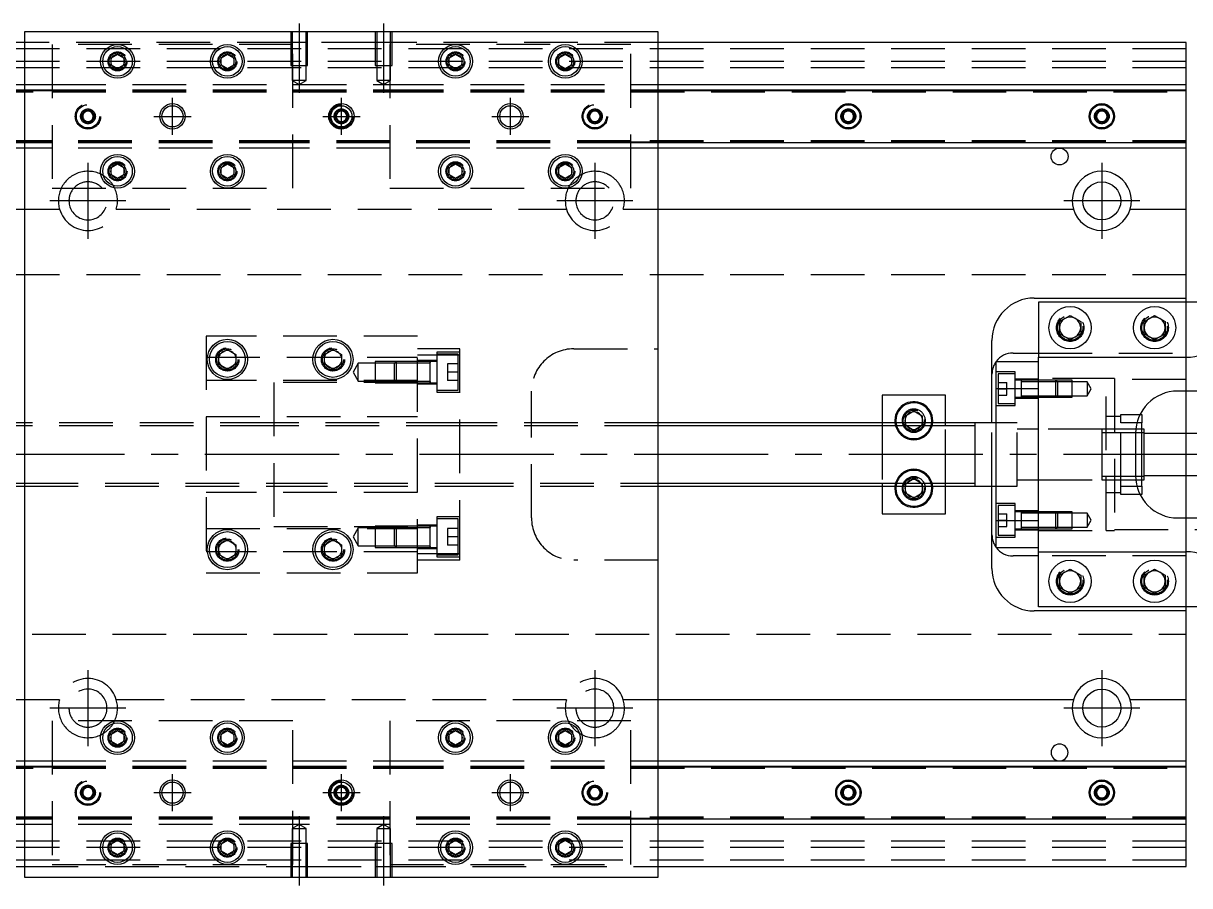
# Model space of a CAD drawing. Extents: x -14 to 609, y -278 to 102.
# Drawn here: x 124.7 to 400.8, y -102 to 102 of the extents above; entities that cross this region are included whole.
import ezdxf

# ---------------------------------------------------------------- set-up
doc = ezdxf.new("R2010")
doc.units = 0
doc.linetypes.add('CENTER', pattern=[50.8, 31.75, -6.35, 6.35, -6.35])
doc.linetypes.add('DASHED', pattern=[19.05, 12.7, -6.35])
doc.layers.get('0').update_dxf_attribs({"linetype": 'CONTINUOUS'})
doc.layers.add('CENTER', color=1, linetype='CENTER')

msp = doc.modelspace()

# ---------------------------------------------------------------- linework, layer by layer
at = {"color": 7, "linetype": 'CONTINUOUS'}
for p, q in [((125, 100), (125, -100)), ((275, 100), (125, 100)), ((275, -100), (275, 100)), ((125, 97.5), (0, 97.5)), ((400, 97.5), (275, 97.5)), ((400, 87.5), (400, 97.5)), ((145.5, 93.866026), (147, 94.73205)), ((147, 94.73205), (148.5, 93.866026)), ((171.5, 93.866026), (173, 94.73205)), ((173, 94.73205), (174.5, 93.866026)), ((225.5, 93.866026), (227, 94.73205)), ((227, 94.73205), (228.5, 93.866026)), ((251.5, 93.866026), (253, 94.73205)), ((253, 94.73205), (254.5, 93.866026)), ((145.5, 92.133974), (145.5, 93.866026)), ((147, 91.26795), (145.5, 92.133974)), ((148.5, 92.133974), (147, 91.26795)), ((148.5, 93.866026), (148.5, 92.133974)), ((171.5, 92.133974), (171.5, 93.866026)), ((173, 91.26795), (171.5, 92.133974)), ((174.5, 92.133974), (173, 91.26795)), ((174.5, 93.866026), (174.5, 92.133974)), ((225.5, 92.133974), (225.5, 93.866026)), ((227, 91.26795), (225.5, 92.133974)), ((228.5, 92.133974), (227, 91.26795)), ((228.5, 93.866026), (228.5, 92.133974)), ((251.5, 92.133974), (251.5, 93.866026)), ((253, 91.26795), (251.5, 92.133974)), ((254.5, 92.133974), (253, 91.26795)), ((254.5, 93.866026), (254.5, 92.133974)), ((0, 87.5), (125, 87.5)), ((0, 86.247728), (125, 86.247728)), ((275, 87.5), (400, 87.5)), ((275, 86.247728), (400, 86.247728)), ((400, 86.247728), (400, 87.5)), ((400, 73.752272), (400, 86.247728)), ((318.75, 80.721688), (320, 81.443376)), ((318.75, 79.278312), (318.75, 80.721688)), ((320, 81.443376), (321.25, 80.721688)), ((321.25, 80.721688), (321.25, 79.278312)), ((378.75, 80.721688), (380, 81.443376)), ((378.75, 79.278312), (378.75, 80.721688)), ((380, 81.443376), (381.25, 80.721688)), ((381.25, 80.721688), (381.25, 79.278312)), ((320, 78.556624), (318.75, 79.278312)), ((321.25, 79.278312), (320, 78.556624)), ((380, 78.556624), (378.75, 79.278312)), ((381.25, 79.278312), (380, 78.556624)), ((125, 73.752272), (0, 73.752272)), ((125, 72.5), (0, 72.5)), ((400, 73.752272), (275, 73.752272)), ((400, 72.5), (275, 72.5)), ((400, 72.5), (400, 73.752272)), ((400, 58), (400, 72.5)), ((145.5, 67.866026), (147, 68.73205)), ((145.5, 66.133974), (145.5, 67.866026)), ((147, 68.73205), (148.5, 67.866026)), ((148.5, 67.866026), (148.5, 66.133974)), ((171.5, 67.866026), (173, 68.73205)), ((171.5, 66.133974), (171.5, 67.866026)), ((173, 68.73205), (174.5, 67.866026)), ((174.5, 67.866026), (174.5, 66.133974)), ((225.5, 67.866026), (227, 68.73205)), ((225.5, 66.133974), (225.5, 67.866026)), ((227, 68.73205), (228.5, 67.866026)), ((228.5, 67.866026), (228.5, 66.133974)), ((251.5, 67.866026), (253, 68.73205)), ((251.5, 66.133974), (251.5, 67.866026)), ((253, 68.73205), (254.5, 67.866026)), ((254.5, 67.866026), (254.5, 66.133974)), ((147, 65.26795), (145.5, 66.133974)), ((148.5, 66.133974), (147, 65.26795)), ((173, 65.26795), (171.5, 66.133974)), ((174.5, 66.133974), (173, 65.26795)), ((227, 65.26795), (225.5, 66.133974)), ((228.5, 66.133974), (227, 65.26795)), ((253, 65.26795), (251.5, 66.133974)), ((254.5, 66.133974), (253, 65.26795)), ((26.708204, 58), (125, 58)), ((275, 58), (373.291796, 58)), ((386.708204, 58), (400, 58)), ((400, 37), (400, 58)), ((364, 37), (400, 37)), ((365, 36), (365, 23)), ((410, 36), (365, 36)), ((400, 36), (400, 37)), ((370, 31.443376), (372.5, 32.886752)), ((370, 28.556624), (370, 31.443376)), ((372.5, 32.886752), (375, 31.443376)), ((375, 31.443376), (375, 28.556624)), ((390, 31.443376), (392.5, 32.886752)), ((390, 28.556624), (390, 31.443376)), ((392.5, 32.886752), (395, 31.443376)), ((395, 31.443376), (395, 28.556624)), ((372.5, 27.113248), (370, 28.556624)), ((375, 28.556624), (372.5, 27.113248)), ((392.5, 27.113248), (390, 28.556624)), ((395, 28.556624), (392.5, 27.113248)), ((354, 7.5), (354, 27)), ((171, 23.6547), (173, 24.809402)), ((171, 21.3453), (171, 23.6547)), ((173, 24.809402), (175, 23.6547)), ((175, 23.6547), (175, 21.3453)), ((196, 23.6547), (198, 24.809402)), ((196, 21.3453), (196, 23.6547)), ((198, 24.809402), (200, 23.6547)), ((200, 23.6547), (200, 21.3453)), ((359, 24), (365, 24)), ((365, 15.652476), (365, 23)), ((365, 23), (400, 23)), ((173, 20.190598), (171, 21.3453)), ((175, 21.3453), (173, 20.190598)), ((198, 20.190598), (196, 21.3453)), ((200, 21.3453), (198, 20.190598)), ((355, 15.652476), (355, 22)), ((355, 22), (365, 22)), ((221, 16.985566), (221, 16.986424)), ((328, 14), (328, 7.5)), ((343, 14), (328, 14)), ((343, 7.5), (343, 14)), ((355, 15.652476), (365, 15.652476)), ((355, -15.652476), (355, 15.652476)), ((365, -15.652476), (365, 15.652476)), ((365, -15.652476), (365, 15.652476)), ((423, 15), (398, 15)), ((400, 5), (400, 15)), ((333.5, 9.1547), (335.5, 10.309402)), ((333.5, 7.5), (333.5, 9.1547)), ((335.5, 10.309402), (337.5, 9.1547)), ((337.5, 9.1547), (337.5, 7.5)), ((389.069714, 9.5), (389.5, 9.5)), ((389.5, 9.5), (389.5, 7.5)), ((125, 7.5), (40.5, 7.5)), ((350, 7.5), (275, 7.5)), ((350, -7.5), (350, 7.5)), ((355, 7.5), (350, 7.5)), ((389.5, 6), (388.050126, 6)), ((389.5, 7.5), (388.317542, 7.5)), ((389.5, -7.5), (389.5, 7.5)), ((390, 6), (389.5, 6)), ((390, -6), (390, 6)), ((388, 5), (388, -5)), ((389.5, 5.125), (388.000782, 5.125)), ((390, 5.125), (389.5, 5.125)), ((405, 5), (390, 5)), ((388.000782, -5.125), (389.5, -5.125)), ((389.5, -5.125), (390, -5.125)), ((390, -5), (405, -5)), ((400, -15), (400, -5)), ((40.5, -7.5), (125, -7.5)), ((275, -7.5), (350, -7.5)), ((328, -7.5), (328, -14)), ((333.5, -9.1547), (333.5, -7.5)), ((337.5, -7.5), (337.5, -9.1547)), ((343, -14), (343, -7.5)), ((349.995, -7.5), (350, -7.5)), ((350, -7.5), (355, -7.5)), ((350, -7.5), (350.005, -7.5)), ((354, -27), (354, -7.5)), ((388.050126, -6), (389.5, -6)), ((388.317542, -7.5), (389.5, -7.5)), ((389.5, -6), (390, -6)), ((389.5, -7.5), (389.5, -9.5)), ((335.5, -10.309402), (333.5, -9.1547)), ((337.5, -9.1547), (335.5, -10.309402)), ((389.5, -9.5), (389.069714, -9.5)), ((328, -14), (343, -14)), ((355, -22), (355, -15.652476)), ((355, -15.652476), (365, -15.652476)), ((365, -23), (365, -15.652476)), ((398, -15), (423, -15)), ((221, -17.385572), (221, -16.985566)), ((171, -21.3453), (173, -20.190598)), ((171, -23.6547), (171, -21.3453)), ((173, -20.190598), (175, -21.3453)), ((175, -21.3453), (175, -23.6547)), ((196, -21.3453), (198, -20.190598)), ((196, -23.6547), (196, -21.3453)), ((198, -20.190598), (200, -21.3453)), ((200, -21.3453), (200, -23.6547)), ((221, -21.985576), (221, -21.585572)), ((355, -22), (365, -22)), ((173, -24.809402), (171, -23.6547)), ((175, -23.6547), (173, -24.809402)), ((198, -24.809402), (196, -23.6547)), ((200, -23.6547), (198, -24.809402)), ((365, -24), (359, -24)), ((365, -23), (400, -23)), ((365, -36), (365, -23)), ((370, -28.556624), (372.5, -27.113248)), ((372.5, -27.113248), (375, -28.556624)), ((390, -28.556624), (392.5, -27.113248)), ((392.5, -27.113248), (395, -28.556624)), ((370, -31.443376), (370, -28.556624)), ((375, -28.556624), (375, -31.443376)), ((390, -31.443376), (390, -28.556624)), ((395, -28.556624), (395, -31.443376)), ((372.5, -32.886752), (370, -31.443376)), ((375, -31.443376), (372.5, -32.886752)), ((392.5, -32.886752), (390, -31.443376)), ((395, -31.443376), (392.5, -32.886752)), ((400, -37), (364, -37)), ((410, -36), (365, -36)), ((400, -37), (400, -36)), ((400, -58), (400, -37)), ((125, -58), (26.708204, -58)), ((373.291796, -58), (275, -58)), ((400, -58), (386.708204, -58)), ((400, -72.5), (400, -58)), ((145.5, -66.133974), (147, -65.26795)), ((145.5, -67.866026), (145.5, -66.133974)), ((147, -65.26795), (148.5, -66.133974)), ((148.5, -66.133974), (148.5, -67.866026)), ((171.5, -66.133974), (173, -65.26795)), ((171.5, -67.866026), (171.5, -66.133974)), ((173, -65.26795), (174.5, -66.133974)), ((174.5, -66.133974), (174.5, -67.866026)), ((225.5, -66.133974), (227, -65.26795)), ((225.5, -67.866026), (225.5, -66.133974)), ((227, -65.26795), (228.5, -66.133974)), ((228.5, -66.133974), (228.5, -67.866026)), ((251.5, -66.133974), (253, -65.26795)), ((251.5, -67.866026), (251.5, -66.133974)), ((253, -65.26795), (254.5, -66.133974)), ((254.5, -66.133974), (254.5, -67.866026)), ((147, -68.73205), (145.5, -67.866026)), ((148.5, -67.866026), (147, -68.73205)), ((173, -68.73205), (171.5, -67.866026)), ((174.5, -67.866026), (173, -68.73205)), ((227, -68.73205), (225.5, -67.866026)), ((228.5, -67.866026), (227, -68.73205)), ((253, -68.73205), (251.5, -67.866026)), ((254.5, -67.866026), (253, -68.73205)), ((0, -72.5), (125, -72.5)), ((0, -73.752272), (125, -73.752272)), ((275, -72.5), (400, -72.5)), ((275, -73.752272), (400, -73.752272)), ((400, -73.752272), (400, -72.5)), ((400, -86.247728), (400, -73.752272)), ((318.75, -79.278312), (320, -78.556624)), ((318.75, -80.721688), (318.75, -79.278312)), ((320, -78.556624), (321.25, -79.278312)), ((321.25, -79.278312), (321.25, -80.721688)), ((378.75, -79.278312), (380, -78.556624)), ((378.75, -80.721688), (378.75, -79.278312)), ((380, -78.556624), (381.25, -79.278312)), ((381.25, -79.278312), (381.25, -80.721688)), ((320, -81.443376), (318.75, -80.721688)), ((321.25, -80.721688), (320, -81.443376)), ((380, -81.443376), (378.75, -80.721688)), ((381.25, -80.721688), (380, -81.443376)), ((125, -86.247728), (0, -86.247728)), ((125, -87.5), (0, -87.5)), ((400, -86.247728), (275, -86.247728)), ((400, -87.5), (275, -87.5)), ((400, -87.5), (400, -86.247728)), ((400, -97.5), (400, -87.5)), ((145.5, -92.133974), (147, -91.26795)), ((145.5, -93.866026), (145.5, -92.133974)), ((147, -94.73205), (145.5, -93.866026)), ((147, -91.26795), (148.5, -92.133974)), ((148.5, -93.866026), (147, -94.73205)), ((148.5, -92.133974), (148.5, -93.866026)), ((171.5, -92.133974), (173, -91.26795)), ((171.5, -93.866026), (171.5, -92.133974)), ((173, -94.73205), (171.5, -93.866026)), ((173, -91.26795), (174.5, -92.133974)), ((174.5, -93.866026), (173, -94.73205)), ((174.5, -92.133974), (174.5, -93.866026)), ((225.5, -92.133974), (227, -91.26795)), ((225.5, -93.866026), (225.5, -92.133974)), ((227, -94.73205), (225.5, -93.866026)), ((227, -91.26795), (228.5, -92.133974)), ((228.5, -93.866026), (227, -94.73205)), ((228.5, -92.133974), (228.5, -93.866026)), ((251.5, -92.133974), (253, -91.26795)), ((251.5, -93.866026), (251.5, -92.133974)), ((253, -94.73205), (251.5, -93.866026)), ((253, -91.26795), (254.5, -92.133974)), ((254.5, -93.866026), (253, -94.73205)), ((254.5, -92.133974), (254.5, -93.866026)), ((0, -97.5), (125, -97.5)), ((275, -97.5), (400, -97.5)), ((125, -100), (275, -100))]:
    msp.add_line(p, q, dxfattribs=at)
at = {"color": 3, "linetype": 'DASHED'}
for p, q in [((188.000006, 100), (188.000006, 92)), ((188.35, 100), (188.35, 92)), ((191.65, 92), (191.65, 100)), ((191.999994, 92), (191.999994, 100)), ((208.000006, 100), (208.000006, 92)), ((208.35, 100), (208.35, 92)), ((211.65, 92), (211.65, 100)), ((211.999994, 92), (211.999994, 100)), ((188.000006, 97.5), (125, 97.5)), ((188.5, 97), (131.5, 97)), ((131.5, 97), (131.5, 63)), ((191.999994, 97.5), (188.000006, 97.5)), ((188.5, 63), (188.5, 97)), ((208.000006, 97.5), (191.999994, 97.5)), ((211.999994, 97.5), (208.000006, 97.5)), ((211.5, 97), (211.5, 63)), ((268.5, 97), (211.5, 97)), ((275, 97.5), (211.999994, 97.5)), ((268.5, 63), (268.5, 97)), ((400, 96), (0, 96)), ((400, 93), (0, 93)), ((400, 91.5), (0, 91.5)), ((145, 93), (145.030168, 93.346066)), ((174.973226, 93.326156), (175, 93)), ((188.000006, 92), (191.999994, 92)), ((188.35, 92), (188.35, 88.5)), ((191.65, 88.5), (191.65, 92)), ((208.000006, 92), (211.999994, 92)), ((208.35, 92), (208.35, 88.5)), ((211.65, 88.5), (211.65, 92)), ((225, 93), (225.023172, 93.30356)), ((254.973226, 93.326156), (255, 93)), ((191.65, 88.5), (188.35, 88.5)), ((188.35, 88.5), (190, 87.547372)), ((190, 87.547372), (191.65, 88.5)), ((211.65, 88.5), (208.35, 88.5)), ((208.35, 88.5), (210, 87.547372)), ((210, 87.547372), (211.65, 88.5)), ((0, 86.1147), (125, 86.1147)), ((0, 86.1), (131.5, 86.1)), ((0, 85.8), (131.5, 85.8)), ((125, 87.5), (131.5, 87.5)), ((125, 86.247728), (131.5, 86.247728)), ((125, 86.1147), (131.5, 86.1147)), ((131.5, 87.5), (188.5, 87.5)), ((131.5, 86.247728), (188.5, 86.247728)), ((131.5, 86.1147), (188.5, 86.1147)), ((131.5, 86.1), (188.5, 86.1)), ((131.5, 86.1), (188.5, 86.1)), ((131.5, 85.8), (188.5, 85.8)), ((131.5, 85.8), (188.5, 85.8)), ((188.5, 87.5), (211.5, 87.5)), ((188.5, 86.247728), (211.5, 86.247728)), ((188.5, 86.1147), (211.5, 86.1147)), ((188.5, 86.1), (211.5, 86.1)), ((188.5, 85.8), (211.5, 85.8)), ((211.5, 87.5), (268.5, 87.5)), ((211.5, 86.247728), (268.5, 86.247728)), ((211.5, 86.1147), (268.5, 86.1147)), ((211.5, 86.1), (268.5, 86.1)), ((211.5, 86.1), (268.5, 86.1)), ((211.5, 85.8), (268.5, 85.8)), ((211.5, 85.8), (268.5, 85.8)), ((268.5, 87.5), (275, 87.5)), ((268.5, 86.247728), (275, 86.247728)), ((268.5, 86.1147), (275, 86.1147)), ((268.5, 86.1), (400, 86.1)), ((268.5, 85.8), (400, 85.8)), ((275, 86.1147), (400, 86.1147)), ((138.5, 80), (138.516134, 80.21941)), ((138.75, 80.721688), (140, 81.443376)), ((138.75, 79.278312), (138.75, 80.721688)), ((140, 81.443376), (141.25, 80.721688)), ((141.25, 80.721688), (141.25, 79.278312)), ((198.5, 80), (198.516134, 80.21941)), ((198.75, 80.721688), (200, 81.443376)), ((198.75, 79.278312), (198.75, 80.721688)), ((200, 81.443376), (201.25, 80.721688)), ((201.25, 80.721688), (201.25, 79.278312)), ((258.75, 80.721688), (260, 81.443376)), ((258.75, 79.278312), (258.75, 80.721688)), ((260, 81.443376), (261.25, 80.721688)), ((261.25, 80.721688), (261.25, 79.278312)), ((261.477374, 80.25955), (261.5, 80)), ((318.5, 80), (318.516134, 80.21941)), ((378.5, 80), (378.516134, 80.21941)), ((140, 78.556624), (138.75, 79.278312)), ((141.25, 79.278312), (140, 78.556624)), ((200, 78.556624), (198.75, 79.278312)), ((201.25, 79.278312), (200, 78.556624)), ((260, 78.556624), (258.75, 79.278312)), ((261.25, 79.278312), (260, 78.556624)), ((131.5, 74.2), (0, 74.2)), ((131.5, 73.9), (0, 73.9)), ((125, 73.8853), (0, 73.8853)), ((131.5, 73.8853), (125, 73.8853)), ((131.5, 73.752272), (125, 73.752272)), ((131.5, 72.5), (125, 72.5)), ((188.5, 74.2), (131.5, 74.2)), ((188.5, 73.9), (131.5, 73.9)), ((188.5, 73.8853), (131.5, 73.8853)), ((188.5, 73.752272), (131.5, 73.752272)), ((188.5, 72.5), (131.5, 72.5)), ((211.5, 74.2), (188.5, 74.2)), ((211.5, 73.9), (188.5, 73.9)), ((211.5, 73.8853), (188.5, 73.8853)), ((211.5, 73.752272), (188.5, 73.752272)), ((211.5, 72.5), (188.5, 72.5)), ((268.5, 74.2), (211.5, 74.2)), ((268.5, 73.9), (211.5, 73.9)), ((268.5, 73.8853), (211.5, 73.8853)), ((268.5, 73.752272), (211.5, 73.752272)), ((268.5, 72.5), (211.5, 72.5)), ((400, 74.2), (268.5, 74.2)), ((400, 73.9), (268.5, 73.9)), ((275, 73.8853), (268.5, 73.8853)), ((275, 73.752272), (268.5, 73.752272)), ((275, 72.5), (268.5, 72.5)), ((400, 73.8853), (275, 73.8853)), ((148.973226, 67.326156), (149, 67)), ((174.973226, 67.326156), (175, 67)), ((225, 67), (225.023172, 67.30356)), ((254.973226, 67.326156), (255, 67)), ((131.5, 63), (188.5, 63)), ((211.5, 63), (268.5, 63)), ((125, 58), (133.291796, 58)), ((146.708204, 58), (253.291796, 58)), ((266.708204, 58), (275, 58)), ((400, 42.5), (12.5, 42.5)), ((400, 24), (400, 36)), ((168, 28), (168, -28)), ((218, 28), (168, 28)), ((218, -28), (218, 28)), ((375.477798, 30.364306), (375.5, 30)), ((395.477798, 30.364306), (395.5, 30)), ((228, 25), (218, 25)), ((228, 23.49468), (228, 25)), ((255, 25), (275, 25)), ((168, 23), (218, 23)), ((170.5, 22.5), (170.534018, 22.911016)), ((195.5, 22.5), (195.52689, 22.865682)), ((228, 23.49468), (218, 23.49468)), ((222.6, 22.235572), (218, 22.235572)), ((222.6, 24.235572), (222.6, 14.735572)), ((228, 24.235572), (222.6, 24.235572)), ((227.6, 23.735572), (222.6, 23.735572)), ((227.6, 15.235572), (227.6, 23.735572)), ((228, -23.49468), (228, 23.49468)), ((365, 24), (400, 24)), ((400, 23), (400, 24)), ((400, 15), (400, 23)), ((204, 21.585572), (202.787564, 19.485572)), ((202.787564, 19.485572), (204, 17.385572)), ((204, 17.385572), (204, 21.585572)), ((208, 21.585572), (204, 21.585572)), ((208, 21.985566), (208, 16.985576)), ((213, 21.985566), (208, 21.985566)), ((212.6, 21.585572), (208, 21.585572)), ((213, 21.985572), (212.6, 21.585572)), ((212.6, 17.385572), (212.6, 21.585572)), ((218, 21.585572), (212.6, 21.585572)), ((213, 21.985572), (213, 16.985572)), ((218, 21.98557), (213, 21.985572)), ((218, 21.985566), (213, 21.985566)), ((221.005, 21.985572), (218, 21.98557)), ((221, 21.585572), (218, 21.585572)), ((222.6, 21.985572), (220.995, 21.985572)), ((221, 21.728174), (221, 21.985572)), ((221, 21.985572), (221, 21.728122)), ((221, 17.24302), (221, 21.728174)), ((225.1, 21.485572), (225.1, 19.485572)), ((227.6, 21.485572), (225.1, 21.485572)), ((227.6, 19.485572), (225.1, 19.485572)), ((225.1, 19.485572), (225.1, 17.485572)), ((359.5, 19.55635), (355, 19.55635)), ((359.5, 11.55635), (359.5, 19.55635)), ((365, 15.652476), (365, 22)), ((218, 17.5), (168, 17.5)), ((184, 17), (184, -17)), ((218, 17), (184, 17)), ((204, 17.385572), (208, 17.385572)), ((208, 17.385572), (212.6, 17.385572)), ((208, 16.985576), (213, 16.985576)), ((212.6, 17.385572), (213, 16.985572)), ((212.6, 17.385572), (218, 17.385572)), ((213, 16.985576), (218, 16.985576)), ((213, 16.985572), (218, 16.985574)), ((218, 17.385572), (221, 17.385572)), ((218, 16.985574), (221.005, 16.985572)), ((218, 16.735572), (222.6, 16.735572)), ((220.995, 16.985572), (222.6, 16.985572)), ((221, 17.243038), (221, 16.985572)), ((221, 16.985572), (221, 17.24302)), ((227.6, 17.485572), (225.1, 17.485572)), ((355.5, 19.05635), (355.5, 12.05635)), ((359.5, 19.05635), (355.5, 19.05635)), ((355.5, 17.05635), (357.5, 17.05635)), ((357.5, 15.55635), (357.5, 17.05635)), ((365, 17.80635), (359.5, 17.80635)), ((360.9, 17.55635), (359.5, 17.55635)), ((360.9, 17.55635), (360.895, 17.55635)), ((360.9, 17.55635), (360.9, 17.339888)), ((360.905, 17.55635), (360.9, 17.55635)), ((365, 17.55635), (360.9, 17.55635)), ((360.9, 17.339888), (360.9, 13.77281)), ((365, 17.20635), (360.9, 17.20635)), ((381, 18), (365, 18)), ((369.15, 17.55635), (365, 17.55635)), ((369.150006, 17.556344), (365, 17.556344)), ((369.5, 17.20635), (365, 17.20635)), ((369.15, 13.55635), (369.15, 17.55635)), ((369.5, 17.20635), (369.15, 17.55635)), ((373, 17.556344), (369.150006, 17.556344)), ((369.5, 17.20635), (369.5, 13.90635)), ((373, 17.20635), (369.5, 17.20635)), ((373, 13.556354), (373, 17.556344)), ((376.5, 17.20635), (373, 17.20635)), ((376.5, 17.20635), (376.5, 13.90635)), ((377.452628, 15.55635), (376.5, 17.20635)), ((381, -18), (381, 18)), ((383, 18), (381, 18)), ((383, 18), (383, -18)), ((438, 17.75), (383, 17.75)), ((222.6, 15.235572), (227.6, 15.235572)), ((222.6, 14.735572), (228, 14.735572)), ((245, -15), (245, 15)), ((355.5, 15.55635), (357.5, 15.55635)), ((355.5, 14.05635), (357.5, 14.05635)), ((357.5, 14.05635), (357.5, 15.55635)), ((360.9, 13.90635), (365, 13.90635)), ((365, 13.90635), (369.5, 13.90635)), ((369.15, 13.55635), (369.5, 13.90635)), ((369.5, 13.90635), (373, 13.90635)), ((373, 13.90635), (376.5, 13.90635)), ((376.5, 13.90635), (377.452628, 15.55635)), ((355, 11.55635), (359.5, 11.55635)), ((355.5, 12.05635), (359.5, 12.05635)), ((359.5, 13.55635), (360.9, 13.55635)), ((359.5, 13.30635), (365, 13.30635)), ((360.895, 13.55635), (360.9, 13.55635)), ((360.9, 13.77281), (360.9, 13.55635)), ((360.9, 13.55635), (360.905, 13.55635)), ((360.9, 13.55635), (365, 13.55635)), ((365, 13.556354), (369.15, 13.556354)), ((365, 13.55635), (369.15, 13.55635)), ((369.15, 13.556354), (373, 13.556354)), ((168, 9), (218, 9)), ((337.983582, 8.286038), (338, 8)), ((384.5, 9), (381, 9)), ((384.5, 9.5), (389.069714, 9.5)), ((384.5, 7.5), (384.5, 9.5)), ((184, 7.5), (125, 7.5)), ((184, 6.75), (125, 6.75)), ((228, 7.5), (184, 7.5)), ((228, 6.75), (184, 6.75)), ((275, 7.5), (228, 7.5)), ((275, 6.75), (228, 6.75)), ((328, 7.5), (328, 6.75)), ((328, 6.75), (328, -6.75)), ((333.5, 6.8453), (333.5, 7.5)), ((333.665064, 6.75), (333.5, 6.8453)), ((335.5, 5.690598), (333.665064, 6.75)), ((337.334936, 6.75), (335.5, 5.690598)), ((337.5, 6.8453), (337.334936, 6.75)), ((337.5, 7.5), (337.5, 6.8453)), ((343, 6.75), (343, 7.5)), ((343, -6.75), (343, 6.75)), ((354, -7.5), (354, 7.5)), ((360, 7.5), (355, 7.5)), ((360, -7.5), (360, 7.5)), ((365, 6), (360, 6)), ((380, 6), (365, 6)), ((380, 6), (379.995, 6)), ((380, 6), (380, -6)), ((381, 6), (380, 6)), ((380.005, 6), (380, 6)), ((384.5, 6), (381, 6)), ((384.5, -7.5), (384.5, 7.5)), ((388.317542, 7.5), (384.5, 7.5)), ((388.050126, 6), (384.5, 6)), ((381, 5.125), (380, 5.125)), ((384.5, 5.125), (381, 5.125)), ((388.000782, 5.125), (384.5, 5.125)), ((400, -5), (400, 5)), ((380, -5.125), (381, -5.125)), ((381, -5.125), (384.5, -5.125)), ((384.5, -5.125), (388.000782, -5.125)), ((125, -6.75), (184, -6.75)), ((125, -7.5), (184, -7.5)), ((184, -6.75), (228, -6.75)), ((184, -7.5), (228, -7.5)), ((228, -6.75), (275, -6.75)), ((228, -7.5), (275, -7.5)), ((328, -6.75), (328, -7.5)), ((333.5, -6.8453), (333.665064, -6.75)), ((333.5, -7.5), (333.5, -6.8453)), ((333.665064, -6.75), (335.5, -5.690598)), ((335.5, -5.690598), (337.334936, -6.75)), ((337.334936, -6.75), (337.5, -6.8453)), ((337.5, -6.8453), (337.5, -7.5)), ((337.983582, -7.713962), (338, -8)), ((343, -7.5), (343, -6.75)), ((355, -7.5), (360, -7.5)), ((360, -6), (365, -6)), ((365, -6), (380, -6)), ((379.995, -6), (380, -6)), ((380, -6), (381, -6)), ((380, -6), (380.005, -6)), ((381, -6), (384.5, -6)), ((384.5, -6), (388.050126, -6)), ((384.5, -7.5), (388.317542, -7.5)), ((384.5, -9.5), (384.5, -7.5)), ((218, -9), (168, -9)), ((381, -9), (384.5, -9)), ((389.069714, -9.5), (384.5, -9.5)), ((359.5, -11.55635), (355, -11.55635)), ((355.5, -12.05635), (355.5, -19.05635)), ((359.5, -12.05635), (355.5, -12.05635)), ((359.5, -19.55635), (359.5, -11.55635)), ((365, -13.30635), (359.5, -13.30635)), ((360.9, -13.55635), (359.5, -13.55635)), ((360.9, -13.55635), (360.895, -13.55635)), ((360.9, -13.55635), (360.9, -13.77281)), ((360.905, -13.55635), (360.9, -13.55635)), ((365, -13.55635), (360.9, -13.55635)), ((360.9, -13.77281), (360.9, -17.339888)), ((369.15, -13.55635), (365, -13.55635)), ((369.15, -13.556352), (365, -13.556354)), ((369.15, -17.55635), (369.15, -13.55635)), ((369.5, -13.90635), (369.15, -13.55635)), ((373, -13.556354), (369.15, -13.556352)), ((373, -17.556344), (373, -13.556354)), ((222.6, -14.735572), (222.6, -24.235572)), ((228, -14.735572), (222.6, -14.735572)), ((227.6, -15.235572), (222.6, -15.235572)), ((227.6, -23.735572), (227.6, -15.235572)), ((355.5, -14.05635), (357.5, -14.05635)), ((355.5, -15.55635), (357.5, -15.55635)), ((357.5, -15.55635), (357.5, -14.05635)), ((357.5, -17.05635), (357.5, -15.55635)), ((365, -13.90635), (360.9, -13.90635)), ((369.5, -13.90635), (365, -13.90635)), ((365, -22), (365, -15.652476)), ((369.5, -13.90635), (369.5, -17.20635)), ((373, -13.90635), (369.5, -13.90635)), ((376.5, -13.90635), (373, -13.90635)), ((376.5, -13.90635), (376.5, -17.20635)), ((377.452628, -15.55635), (376.5, -13.90635)), ((376.5, -17.20635), (377.452628, -15.55635)), ((400, -23), (400, -15)), ((168, -17.5), (218, -17.5)), ((184, -17), (218, -17)), ((204, -17.385572), (202.787564, -19.485572)), ((204, -21.585572), (204, -17.385572)), ((208, -17.385572), (204, -17.385572)), ((208, -16.985576), (208, -21.985566)), ((213, -16.985576), (208, -16.985576)), ((212.6, -17.385572), (208, -17.385572)), ((213, -16.985572), (212.6, -17.385572)), ((212.6, -21.585572), (212.6, -17.385572)), ((218, -17.385572), (212.6, -17.385572)), ((213, -16.985572), (213, -21.985572)), ((218, -16.985574), (213, -16.985572)), ((218, -16.985576), (213, -16.985576)), ((222.6, -16.735572), (218, -16.735572)), ((221.005, -16.985572), (218, -16.985574)), ((221, -17.385572), (218, -17.385572)), ((222.6, -16.985572), (220.995, -16.985572)), ((221, -17.24297), (221, -16.985572)), ((221, -16.985572), (221, -17.24302)), ((221, -21.728122), (221, -17.24297)), ((225.1, -17.485572), (225.1, -19.485572)), ((227.6, -17.485572), (225.1, -17.485572)), ((355.5, -17.05635), (357.5, -17.05635)), ((355.5, -19.05635), (359.5, -19.05635)), ((359.5, -17.55635), (360.9, -17.55635)), ((359.5, -17.80635), (365, -17.80635)), ((360.895, -17.55635), (360.9, -17.55635)), ((360.9, -17.20635), (365, -17.20635)), ((360.9, -17.339888), (360.9, -17.55635)), ((360.9, -17.55635), (360.905, -17.55635)), ((360.9, -17.55635), (365, -17.55635)), ((365, -17.20635), (369.5, -17.20635)), ((365, -17.556344), (369.15, -17.556346)), ((365, -17.55635), (369.15, -17.55635)), ((365, -18), (381, -18)), ((369.15, -17.55635), (369.5, -17.20635)), ((369.15, -17.556346), (373, -17.556344)), ((369.5, -17.20635), (373, -17.20635)), ((373, -17.20635), (376.5, -17.20635)), ((381, -18), (383, -18)), ((383, -17.75), (438, -17.75)), ((202.787564, -19.485572), (204, -21.585572)), ((204, -21.585572), (208, -21.585572)), ((208, -21.585572), (212.6, -21.585572)), ((208, -21.985566), (213, -21.985566)), ((212.6, -21.585572), (213, -21.985572)), ((212.6, -21.585572), (218, -21.585572)), ((213, -21.985566), (218, -21.985566)), ((213, -21.985572), (218, -21.98557)), ((218, -21.585572), (221, -21.585572)), ((218, -21.98557), (221.005, -21.985572)), ((220.995, -21.985572), (222.6, -21.985572)), ((221, -21.728104), (221, -21.985572)), ((221, -21.985572), (221, -21.728122)), ((227.6, -19.485572), (225.1, -19.485572)), ((225.1, -19.485572), (225.1, -21.485572)), ((227.6, -21.485572), (225.1, -21.485572)), ((355, -19.55635), (359.5, -19.55635)), ((218, -23), (168, -23)), ((170.5, -22.5), (170.534018, -22.088984)), ((195.5, -22.5), (195.52689, -22.134318)), ((218, -22.235572), (222.6, -22.235572)), ((228, -23.49468), (218, -23.49468)), ((222.6, -23.735572), (227.6, -23.735572)), ((222.6, -24.235572), (228, -24.235572)), ((228, -25), (228, -23.49468)), ((400, -24), (365, -24)), ((400, -24), (400, -23)), ((400, -36), (400, -24)), ((228, -25), (218, -25)), ((275, -25), (255, -25)), ((168, -28), (218, -28)), ((375.477798, -29.635694), (375.5, -30)), ((395.477798, -29.635694), (395.5, -30)), ((12.5, -42.5), (400, -42.5)), ((133.291796, -58), (125, -58)), ((253.291796, -58), (146.708204, -58)), ((275, -58), (266.708204, -58)), ((188.5, -63), (131.5, -63)), ((131.5, -63), (131.5, -97)), ((188.5, -97), (188.5, -63)), ((211.5, -63), (211.5, -97)), ((268.5, -63), (211.5, -63)), ((268.5, -97), (268.5, -63)), ((148.973226, -66.673844), (149, -67)), ((174.973226, -66.673844), (175, -67)), ((228.973226, -66.673844), (229, -67)), ((254.973226, -66.673844), (255, -67)), ((0, -73.8853), (125, -73.8853)), ((0, -73.9), (131.5, -73.9)), ((0, -74.2), (131.5, -74.2)), ((125, -72.5), (131.5, -72.5)), ((125, -73.752272), (131.5, -73.752272)), ((125, -73.8853), (131.5, -73.8853)), ((131.5, -72.5), (188.5, -72.5)), ((131.5, -73.752272), (188.5, -73.752272)), ((131.5, -73.8853), (188.5, -73.8853)), ((131.5, -73.9), (188.5, -73.9)), ((131.5, -74.2), (188.5, -74.2)), ((188.5, -72.5), (211.5, -72.5)), ((188.5, -73.752272), (211.5, -73.752272)), ((188.5, -73.8853), (211.5, -73.8853)), ((188.5, -73.9), (211.5, -73.9)), ((188.5, -74.2), (211.5, -74.2)), ((211.5, -72.5), (268.5, -72.5)), ((211.5, -73.752272), (268.5, -73.752272)), ((211.5, -73.8853), (268.5, -73.8853)), ((211.5, -73.9), (268.5, -73.9)), ((211.5, -74.2), (268.5, -74.2)), ((268.5, -72.5), (275, -72.5)), ((268.5, -73.752272), (275, -73.752272)), ((268.5, -73.8853), (275, -73.8853)), ((268.5, -73.9), (400, -73.9)), ((268.5, -74.2), (400, -74.2)), ((275, -73.8853), (400, -73.8853)), ((138.75, -79.278312), (140, -78.556624)), ((138.75, -80.721688), (138.75, -79.278312)), ((140, -78.556624), (141.25, -79.278312)), ((141.25, -79.278312), (141.25, -80.721688)), ((141.477374, -79.74045), (141.5, -80)), ((198.5, -80), (198.52041, -79.75339)), ((198.75, -79.278312), (200, -78.556624)), ((198.75, -80.721688), (198.75, -79.278312)), ((200, -78.556624), (201.25, -79.278312)), ((201.25, -79.278312), (201.25, -80.721688)), ((258.5, -80), (258.52041, -79.75339)), ((258.75, -79.278312), (260, -78.556624)), ((258.75, -80.721688), (258.75, -79.278312)), ((260, -78.556624), (261.25, -79.278312)), ((261.25, -79.278312), (261.25, -80.721688)), ((318.5, -80), (318.516134, -79.78059)), ((378.5, -80), (378.516134, -79.78059)), ((140, -81.443376), (138.75, -80.721688)), ((141.25, -80.721688), (140, -81.443376)), ((200, -81.443376), (198.75, -80.721688)), ((201.25, -80.721688), (200, -81.443376)), ((260, -81.443376), (258.75, -80.721688)), ((261.25, -80.721688), (260, -81.443376)), ((131.5, -85.8), (0, -85.8)), ((131.5, -86.1), (0, -86.1)), ((125, -86.1147), (0, -86.1147)), ((131.5, -86.1147), (125, -86.1147)), ((131.5, -86.247728), (125, -86.247728)), ((131.5, -87.5), (125, -87.5)), ((188.5, -85.8), (131.5, -85.8)), ((188.5, -85.8), (131.5, -85.8)), ((188.5, -86.1), (131.5, -86.1)), ((188.5, -86.1), (131.5, -86.1)), ((188.5, -86.1147), (131.5, -86.1147)), ((188.5, -86.247728), (131.5, -86.247728)), ((188.5, -87.5), (131.5, -87.5)), ((190, -87.547372), (188.35, -88.5)), ((211.5, -85.8), (188.5, -85.8)), ((211.5, -86.1), (188.5, -86.1)), ((211.5, -86.1147), (188.5, -86.1147)), ((211.5, -86.247728), (188.5, -86.247728)), ((211.5, -87.5), (188.5, -87.5)), ((191.65, -88.5), (190, -87.547372)), ((210, -87.547372), (208.35, -88.5)), ((211.65, -88.5), (210, -87.547372)), ((268.5, -85.8), (211.5, -85.8)), ((268.5, -85.8), (211.5, -85.8)), ((268.5, -86.1), (211.5, -86.1)), ((268.5, -86.1), (211.5, -86.1)), ((268.5, -86.1147), (211.5, -86.1147)), ((268.5, -86.247728), (211.5, -86.247728)), ((268.5, -87.5), (211.5, -87.5)), ((400, -85.8), (268.5, -85.8)), ((400, -86.1), (268.5, -86.1)), ((275, -86.1147), (268.5, -86.1147)), ((275, -86.247728), (268.5, -86.247728)), ((275, -87.5), (268.5, -87.5)), ((400, -86.1147), (275, -86.1147)), ((188.35, -88.5), (190, -88.5)), ((188.35, -88.5), (188.35, -92)), ((190, -88.5), (191.65, -88.5)), ((191.65, -92), (191.65, -88.5)), ((208.35, -88.5), (210, -88.5)), ((208.35, -88.5), (208.35, -92)), ((210, -88.5), (211.65, -88.5)), ((211.65, -92), (211.65, -88.5)), ((400, -91.5), (0, -91.5)), ((400, -93), (0, -93)), ((148.973226, -92.673844), (149, -93)), ((174.973226, -92.673844), (175, -93)), ((191.999994, -92), (188.000006, -92)), ((188.000006, -92), (188.000006, -100)), ((188.35, -92), (188.35, -100)), ((191.65, -100), (191.65, -92)), ((191.999994, -100), (191.999994, -92)), ((211.999994, -92), (208.000006, -92)), ((208.000006, -92), (208.000006, -100)), ((208.35, -92), (208.35, -100)), ((211.65, -100), (211.65, -92)), ((211.999994, -100), (211.999994, -92)), ((225, -93), (225.023172, -92.69644)), ((254.973226, -92.673844), (255, -93)), ((400, -96), (0, -96)), ((125, -97.5), (188.000006, -97.5)), ((131.5, -97), (188.5, -97)), ((188.000006, -97.5), (191.999994, -97.5)), ((191.999994, -97.5), (208.000006, -97.5)), ((208.000006, -97.5), (211.999994, -97.5)), ((211.5, -97), (268.5, -97)), ((211.999994, -97.5), (275, -97.5))]:
    msp.add_line(p, q, dxfattribs=at)
at = {"color": 3, "linetype": 'CONTINUOUS'}
for p, q in [((125, 6.75), (40.5, 6.75)), ((350, 6.75), (275, 6.75)), ((40.5, -6.75), (125, -6.75)), ((275, -6.75), (350, -6.75))]:
    msp.add_line(p, q, dxfattribs=at)
at = {"color": 7, "linetype": 'CONTINUOUS'}
for centre, radius in [((147, 93), 4), ((173, 93), 4), ((227, 93), 4), ((253, 93), 4), ((147, 93), 3.5), ((173, 93), 3.5), ((227, 93), 3.5), ((253, 93), 3.5), ((200, 80), 3), ((320, 80), 3), ((380, 80), 3), ((160, 80), 2.5), ((200, 80), 2.5), ((240, 80), 2.5), ((320, 80), 2.75), ((380, 80), 2.75), ((370, 70.5), 2), ((147, 67), 4), ((147, 67), 3.5), ((173, 67), 4), ((173, 67), 3.5), ((227, 67), 4), ((227, 67), 3.5), ((253, 67), 4), ((253, 67), 3.5), ((380, 60), 4.5), ((372.5, 30), 5), ((392.5, 30), 5), ((173, 22.5), 4.75), ((173, 22.5), 4.25), ((198, 22.5), 4.75), ((198, 22.5), 4.25), ((173, -22.5), 4.75), ((173, -22.5), 4.25), ((198, -22.5), 4.75), ((198, -22.5), 4.25), ((372.5, -30), 5), ((392.5, -30), 5), ((380, -60), 4.5), ((147, -67), 4), ((147, -67), 3.5), ((173, -67), 4), ((173, -67), 3.5), ((227, -67), 4), ((227, -67), 3.5), ((253, -67), 4), ((253, -67), 3.5), ((200, -80), 3), ((320, -80), 3), ((320, -80), 2.75), ((380, -80), 3), ((380, -80), 2.75), ((160, -80), 2.5), ((200, -80), 2.5), ((240, -80), 2.5), ((147, -93), 4), ((147, -93), 3.5), ((173, -93), 4), ((173, -93), 3.5), ((227, -93), 4), ((227, -93), 3.5), ((253, -93), 4), ((253, -93), 3.5)]:
    msp.add_circle(centre, radius, dxfattribs=at)
at = {"color": 3, "linetype": 'DASHED'}
for centre, radius in [((147, 93), 2.25), ((147, 93), 2), ((173, 93), 2.25), ((173, 93), 2), ((227, 93), 2.25), ((227, 93), 2), ((253, 93), 2.25), ((253, 93), 2), ((140, 80), 3), ((260, 80), 3), ((140, 80), 2.75), ((140, 80), 1.75), ((140, 80), 1.5), ((200, 80), 2.75), ((200, 80), 1.75), ((200, 80), 1.5), ((260, 80), 2.75), ((260, 80), 1.75), ((260, 80), 1.5), ((320, 80), 1.75), ((320, 80), 1.5), ((380, 80), 1.75), ((380, 80), 1.5), ((147, 67), 2.25), ((173, 67), 2.25), ((227, 67), 2.25), ((253, 67), 2.25), ((147, 67), 2), ((173, 67), 2), ((227, 67), 2), ((253, 67), 2), ((372.5, 30), 3.25), ((392.5, 30), 3.25), ((372.5, 30), 3), ((392.5, 30), 3), ((173, 22.5), 2.75), ((173, 22.5), 2.5), ((198, 22.5), 2.75), ((198, 22.5), 2.5), ((335.5, 8), 2.5), ((335.5, -8), 2.5), ((173, -22.5), 2.75), ((173, -22.5), 2.5), ((198, -22.5), 2.75), ((198, -22.5), 2.5), ((372.5, -30), 3.25), ((372.5, -30), 3), ((392.5, -30), 3.25), ((392.5, -30), 3), ((147, -67), 2.25), ((147, -67), 2), ((173, -67), 2.25), ((173, -67), 2), ((227, -67), 2.25), ((227, -67), 2), ((253, -67), 2.25), ((253, -67), 2), ((140, -80), 3), ((140, -80), 2.75), ((200, -80), 2.75), ((260, -80), 3), ((260, -80), 2.75), ((140, -80), 1.75), ((140, -80), 1.5), ((200, -80), 1.75), ((200, -80), 1.5), ((260, -80), 1.75), ((260, -80), 1.5), ((320, -80), 1.75), ((320, -80), 1.5), ((380, -80), 1.75), ((380, -80), 1.5), ((147, -93), 2.25), ((147, -93), 2), ((173, -93), 2.25), ((173, -93), 2), ((227, -93), 2.25), ((227, -93), 2), ((253, -93), 2.25), ((253, -93), 2)]:
    msp.add_circle(centre, radius, dxfattribs=at)
at = {"color": 3, "linetype": 'CONTINUOUS'}
for centre in [(160, 80), (240, 80), (160, -80), (240, -80)]:
    msp.add_circle(centre, 3, dxfattribs=at)
at = {"color": 7, "linetype": 'CONTINUOUS'}
for centre, radius, start, end in [((147, 93), 1.65, 144.619977, 155.380023), ((147, 93), 1.65, 95.380023, 144.619977), ((147, 93), 1.65, 84.619977, 95.380023), ((147, 93), 1.65, 35.380023, 84.619977), ((147, 93), 1.65, 24.619977, 35.380023), ((173, 93), 1.65, 144.619977, 155.380023), ((173, 93), 1.65, 95.380023, 144.619977), ((173, 93), 1.65, 84.619977, 95.380023), ((173, 93), 1.65, 35.380023, 84.619977), ((173, 93), 1.65, 24.619977, 35.380023), ((227, 93), 1.65, 144.619977, 155.380023), ((227, 93), 1.65, 95.380023, 144.619977), ((227, 93), 1.65, 84.619977, 95.380023), ((227, 93), 1.65, 35.380023, 84.619977), ((227, 93), 1.65, 24.619977, 35.380023), ((253, 93), 1.65, 144.619977, 155.380023), ((253, 93), 1.65, 95.380023, 144.619977), ((253, 93), 1.65, 84.619977, 95.380023), ((253, 93), 1.65, 35.380023, 84.619977), ((253, 93), 1.65, 24.619977, 35.380023), ((147, 93), 1.65, 155.380023, 180), ((147, 93), 1.65, 180, 204.619977), ((147, 93), 1.65, 204.619977, 215.380023), ((147, 93), 1.65, 215.380023, 264.619977), ((147, 93), 1.65, 264.619977, 275.380023), ((147, 93), 1.65, 275.380023, 324.619977), ((147, 93), 1.65, 324.619977, 335.380023), ((147, 93), 1.65, 335.380023, 24.619977), ((173, 93), 1.65, 155.380023, 180), ((173, 93), 1.65, 180, 204.619977), ((173, 93), 1.65, 204.619977, 215.380023), ((173, 93), 1.65, 215.380023, 264.619977), ((173, 93), 1.65, 264.619977, 275.380023), ((173, 93), 1.65, 275.380023, 324.619977), ((173, 93), 1.65, 324.619977, 335.380023), ((173, 93), 1.65, 335.380023, 24.619977), ((227, 93), 1.65, 155.380023, 180), ((227, 93), 1.65, 180, 204.619977), ((227, 93), 1.65, 204.619977, 215.380023), ((227, 93), 1.65, 215.380023, 264.619977), ((227, 93), 1.65, 264.619977, 275.380023), ((227, 93), 1.65, 275.380023, 324.619977), ((227, 93), 1.65, 324.619977, 335.380023), ((227, 93), 1.65, 335.380023, 24.619977), ((253, 93), 1.65, 155.380023, 180), ((253, 93), 1.65, 180, 204.619977), ((253, 93), 1.65, 204.619977, 215.380023), ((253, 93), 1.65, 215.380023, 264.619977), ((253, 93), 1.65, 264.619977, 275.380023), ((253, 93), 1.65, 275.380023, 324.619977), ((253, 93), 1.65, 324.619977, 335.380023), ((253, 93), 1.65, 335.380023, 24.619977), ((140, 80), 1.25, 300, 180), ((200, 80), 1.25, 300, 180), ((260, 80), 1.25, 300, 180), ((320, 80), 1.25, 120, 180), ((320, 80), 1.25, 60, 120), ((320, 80), 1.25, 0, 60), ((380, 80), 1.25, 120, 180), ((380, 80), 1.25, 60, 120), ((380, 80), 1.25, 0, 60), ((140, 80), 1.25, 180, 240), ((140, 80), 1.25, 240, 300), ((200, 80), 1.25, 180, 240), ((200, 80), 1.25, 240, 300), ((260, 80), 1.25, 180, 240), ((260, 80), 1.25, 240, 300), ((320, 80), 1.25, 180, 240), ((320, 80), 1.25, 240, 300), ((320, 80), 1.25, 300, 0), ((380, 80), 1.25, 180, 240), ((380, 80), 1.25, 240, 300), ((380, 80), 1.25, 300, 0), ((147, 67), 1.65, 155.380023, 180), ((147, 67), 1.65, 180, 204.619977), ((147, 67), 1.65, 144.619977, 155.380023), ((147, 67), 1.65, 204.619977, 215.380023), ((147, 67), 1.65, 95.380023, 144.619977), ((147, 67), 1.65, 84.619977, 95.380023), ((147, 67), 1.65, 35.380023, 84.619977), ((147, 67), 1.65, 24.619977, 35.380023), ((147, 67), 1.65, 324.619977, 335.380023), ((147, 67), 1.65, 335.380023, 24.619977), ((173, 67), 1.65, 155.380023, 180), ((173, 67), 1.65, 180, 204.619977), ((173, 67), 1.65, 144.619977, 155.380023), ((173, 67), 1.65, 204.619977, 215.380023), ((173, 67), 1.65, 95.380023, 144.619977), ((173, 67), 1.65, 84.619977, 95.380023), ((173, 67), 1.65, 35.380023, 84.619977), ((173, 67), 1.65, 24.619977, 35.380023), ((173, 67), 1.65, 324.619977, 335.380023), ((173, 67), 1.65, 335.380023, 24.619977), ((227, 67), 1.65, 155.380023, 180), ((227, 67), 1.65, 180, 204.619977), ((227, 67), 1.65, 144.619977, 155.380023), ((227, 67), 1.65, 204.619977, 215.380023), ((227, 67), 1.65, 95.380023, 144.619977), ((227, 67), 1.65, 84.619977, 95.380023), ((227, 67), 1.65, 35.380023, 84.619977), ((227, 67), 1.65, 24.619977, 35.380023), ((227, 67), 1.65, 324.619977, 335.380023), ((227, 67), 1.65, 335.380023, 24.619977), ((253, 67), 1.65, 155.380023, 180), ((253, 67), 1.65, 180, 204.619977), ((253, 67), 1.65, 144.619977, 155.380023), ((253, 67), 1.65, 204.619977, 215.380023), ((253, 67), 1.65, 95.380023, 144.619977), ((253, 67), 1.65, 84.619977, 95.380023), ((253, 67), 1.65, 35.380023, 84.619977), ((253, 67), 1.65, 24.619977, 35.380023), ((253, 67), 1.65, 324.619977, 335.380023), ((253, 67), 1.65, 335.380023, 24.619977), ((380, 60), 7, 343.39845, 196.60155), ((147, 67), 1.65, 215.380023, 264.619977), ((147, 67), 1.65, 264.619977, 275.380023), ((147, 67), 1.65, 275.380023, 324.619977), ((173, 67), 1.65, 215.380023, 264.619977), ((173, 67), 1.65, 264.619977, 275.380023), ((173, 67), 1.65, 275.380023, 324.619977), ((227, 67), 1.65, 215.380023, 264.619977), ((227, 67), 1.65, 264.619977, 275.380023), ((227, 67), 1.65, 275.380023, 324.619977), ((253, 67), 1.65, 215.380023, 264.619977), ((253, 67), 1.65, 264.619977, 275.380023), ((253, 67), 1.65, 275.380023, 324.619977), ((380, 60), 7, 196.60155, 343.39845), ((364, 27), 10, 90, 180), ((372.5, 30), 2.5, 120, 180), ((372.5, 30), 2.5, 60, 120), ((372.5, 30), 2.5, 0, 60), ((392.5, 30), 2.5, 120, 180), ((392.5, 30), 2.5, 60, 120), ((392.5, 30), 2.5, 0, 60), ((400, 33), 10, 270, 0), ((372.5, 30), 2.5, 180, 240), ((372.5, 30), 2.5, 240, 300), ((372.5, 30), 2.5, 300, 0), ((392.5, 30), 2.5, 180, 240), ((392.5, 30), 2.5, 240, 300), ((392.5, 30), 2.5, 300, 0), ((173, 22.5), 2.1, 162.24721, 180), ((173, 22.5), 2.1, 180, 197.75279), ((173, 22.5), 2.1, 137.75279, 162.24721), ((173, 22.5), 2.1, 102.24721, 137.75279), ((173, 22.5), 2.1, 77.75279, 102.24721), ((173, 22.5), 2.1, 42.24721, 77.75279), ((173, 22.5), 2.1, 17.75279, 42.24721), ((173, 22.5), 2.1, 342.24721, 17.75279), ((198, 22.5), 2.1, 162.24721, 180), ((198, 22.5), 2.1, 180, 197.75279), ((198, 22.5), 2.1, 137.75279, 162.24721), ((198, 22.5), 2.1, 102.24721, 137.75279), ((198, 22.5), 2.1, 77.75279, 102.24721), ((198, 22.5), 2.1, 42.24721, 77.75279), ((198, 22.5), 2.1, 17.75279, 42.24721), ((198, 22.5), 2.1, 342.24721, 17.75279), ((359, 19), 5, 90, 143.130102), ((173, 22.5), 2.1, 197.75279, 222.24721), ((173, 22.5), 2.1, 222.24721, 257.75279), ((173, 22.5), 2.1, 257.75279, 282.24721), ((173, 22.5), 2.1, 282.24721, 317.75279), ((173, 22.5), 2.1, 317.75279, 342.24721), ((198, 22.5), 2.1, 197.75279, 222.24721), ((198, 22.5), 2.1, 222.24721, 257.75279), ((198, 22.5), 2.1, 257.75279, 282.24721), ((198, 22.5), 2.1, 282.24721, 317.75279), ((198, 22.5), 2.1, 317.75279, 342.24721), ((359, 19), 5, 143.130102, 180), ((398, 5), 10, 90, 180), ((335.5, 8), 4.5, 0, 186.37937), ((335.5, 8), 4.25, 0, 186.756327), ((335.5, 8), 2.1, 162.24721, 180), ((335.5, 8), 2.1, 137.75279, 162.24721), ((335.5, 8), 2.1, 102.24721, 137.75279), ((335.5, 8), 2.1, 77.75279, 102.24721), ((335.5, 8), 2.1, 42.24721, 77.75279), ((335.5, 8), 2.1, 17.75279, 42.24721), ((335.5, 8), 2.1, 346.225853, 17.75279), ((335.5, 8), 2.1, 180, 193.774147), ((335.5, 8), 2.1, 193.774147, 197.75279), ((335.5, 8), 2.1, 197.75279, 216.529607), ((335.5, 8), 2.1, 216.529607, 222.24721), ((335.5, 8), 2.1, 222.24721, 257.75279), ((335.5, 8), 2.1, 257.75279, 282.24721), ((335.5, 8), 2.1, 282.24721, 317.75279), ((335.5, 8), 2.1, 317.75279, 323.470393), ((335.5, 8), 2.1, 323.470393, 342.24721), ((335.5, 8), 2.1, 342.24721, 346.225853), ((335.5, 8), 4.25, 353.243673, 0), ((335.5, 8), 4.5, 353.62063, 0), ((398, -5), 10, 180, 270), ((335.5, -8), 4.5, 173.62063, 0), ((335.5, -8), 4.25, 173.243673, 0), ((335.5, -8), 2.1, 166.225853, 180), ((335.5, -8), 2.1, 180, 197.75279), ((335.5, -8), 2.1, 162.24721, 166.225853), ((335.5, -8), 2.1, 143.470393, 162.24721), ((335.5, -8), 2.1, 137.75279, 143.470393), ((335.5, -8), 2.1, 102.24721, 137.75279), ((335.5, -8), 2.1, 77.75279, 102.24721), ((335.5, -8), 2.1, 42.24721, 77.75279), ((335.5, -8), 2.1, 36.529607, 42.24721), ((335.5, -8), 2.1, 17.75279, 36.529607), ((335.5, -8), 2.1, 13.774147, 17.75279), ((335.5, -8), 2.1, 342.24721, 13.774147), ((335.5, -8), 4.25, 0, 6.756327), ((335.5, -8), 4.5, 0, 6.37937), ((335.5, -8), 2.1, 197.75279, 222.24721), ((335.5, -8), 2.1, 222.24721, 257.75279), ((335.5, -8), 2.1, 257.75279, 282.24721), ((335.5, -8), 2.1, 282.24721, 317.75279), ((335.5, -8), 2.1, 317.75279, 342.24721), ((359, -19), 5, 180, 216.869898), ((173, -22.5), 2.1, 162.24721, 180), ((173, -22.5), 2.1, 137.75279, 162.24721), ((173, -22.5), 2.1, 102.24721, 137.75279), ((173, -22.5), 2.1, 77.75279, 102.24721), ((173, -22.5), 2.1, 42.24721, 77.75279), ((173, -22.5), 2.1, 17.75279, 42.24721), ((173, -22.5), 2.1, 342.24721, 17.75279), ((198, -22.5), 2.1, 162.24721, 180), ((198, -22.5), 2.1, 137.75279, 162.24721), ((198, -22.5), 2.1, 102.24721, 137.75279), ((198, -22.5), 2.1, 77.75279, 102.24721), ((198, -22.5), 2.1, 42.24721, 77.75279), ((198, -22.5), 2.1, 17.75279, 42.24721), ((198, -22.5), 2.1, 342.24721, 17.75279), ((359, -19), 5, 216.869898, 270), ((173, -22.5), 2.1, 180, 197.75279), ((173, -22.5), 2.1, 197.75279, 222.24721), ((173, -22.5), 2.1, 222.24721, 257.75279), ((173, -22.5), 2.1, 257.75279, 282.24721), ((173, -22.5), 2.1, 282.24721, 317.75279), ((173, -22.5), 2.1, 317.75279, 342.24721), ((198, -22.5), 2.1, 180, 197.75279), ((198, -22.5), 2.1, 197.75279, 222.24721), ((198, -22.5), 2.1, 222.24721, 257.75279), ((198, -22.5), 2.1, 257.75279, 282.24721), ((198, -22.5), 2.1, 282.24721, 317.75279), ((198, -22.5), 2.1, 317.75279, 342.24721), ((400, -33), 10, 0, 90), ((364, -27), 10, 180, 270), ((372.5, -30), 2.5, 60, 120), ((392.5, -30), 2.5, 60, 120), ((372.5, -30), 2.5, 120, 180), ((372.5, -30), 2.5, 180, 240), ((372.5, -30), 2.5, 0, 60), ((372.5, -30), 2.5, 300, 0), ((392.5, -30), 2.5, 120, 180), ((392.5, -30), 2.5, 180, 240), ((392.5, -30), 2.5, 0, 60), ((392.5, -30), 2.5, 300, 0), ((372.5, -30), 2.5, 240, 300), ((392.5, -30), 2.5, 240, 300), ((380, -60), 7, 16.60155, 163.39845), ((380, -60), 7, 163.39845, 16.60155), ((147, -67), 1.65, 144.619977, 155.380023), ((147, -67), 1.65, 95.380023, 144.619977), ((147, -67), 1.65, 84.619977, 95.380023), ((147, -67), 1.65, 35.380023, 84.619977), ((147, -67), 1.65, 24.619977, 35.380023), ((173, -67), 1.65, 144.619977, 155.380023), ((173, -67), 1.65, 95.380023, 144.619977), ((173, -67), 1.65, 84.619977, 95.380023), ((173, -67), 1.65, 35.380023, 84.619977), ((173, -67), 1.65, 24.619977, 35.380023), ((227, -67), 1.65, 144.619977, 155.380023), ((227, -67), 1.65, 95.380023, 144.619977), ((227, -67), 1.65, 84.619977, 95.380023), ((227, -67), 1.65, 35.380023, 84.619977), ((227, -67), 1.65, 24.619977, 35.380023), ((253, -67), 1.65, 144.619977, 155.380023), ((253, -67), 1.65, 95.380023, 144.619977), ((253, -67), 1.65, 84.619977, 95.380023), ((253, -67), 1.65, 35.380023, 84.619977), ((253, -67), 1.65, 24.619977, 35.380023), ((147, -67), 1.65, 155.380023, 180), ((147, -67), 1.65, 180, 204.619977), ((147, -67), 1.65, 204.619977, 215.380023), ((147, -67), 1.65, 215.380023, 264.619977), ((147, -67), 1.65, 264.619977, 275.380023), ((147, -67), 1.65, 275.380023, 324.619977), ((147, -67), 1.65, 324.619977, 335.380023), ((147, -67), 1.65, 335.380023, 24.619977), ((173, -67), 1.65, 155.380023, 180), ((173, -67), 1.65, 180, 204.619977), ((173, -67), 1.65, 204.619977, 215.380023), ((173, -67), 1.65, 215.380023, 264.619977), ((173, -67), 1.65, 264.619977, 275.380023), ((173, -67), 1.65, 275.380023, 324.619977), ((173, -67), 1.65, 324.619977, 335.380023), ((173, -67), 1.65, 335.380023, 24.619977), ((227, -67), 1.65, 155.380023, 180), ((227, -67), 1.65, 180, 204.619977), ((227, -67), 1.65, 204.619977, 215.380023), ((227, -67), 1.65, 215.380023, 264.619977), ((227, -67), 1.65, 264.619977, 275.380023), ((227, -67), 1.65, 275.380023, 324.619977), ((227, -67), 1.65, 324.619977, 335.380023), ((227, -67), 1.65, 335.380023, 24.619977), ((253, -67), 1.65, 155.380023, 180), ((253, -67), 1.65, 180, 204.619977), ((253, -67), 1.65, 204.619977, 215.380023), ((253, -67), 1.65, 215.380023, 264.619977), ((253, -67), 1.65, 264.619977, 275.380023), ((253, -67), 1.65, 275.380023, 324.619977), ((253, -67), 1.65, 324.619977, 335.380023), ((253, -67), 1.65, 335.380023, 24.619977), ((370, -70.5), 2, 90, 270), ((370, -70.5), 2, 270, 90), ((140, -80), 1.25, 120, 180), ((140, -80), 1.25, 180, 60), ((140, -80), 1.25, 60, 120), ((200, -80), 1.25, 120, 180), ((200, -80), 1.25, 180, 60), ((200, -80), 1.25, 60, 120), ((260, -80), 1.25, 120, 180), ((260, -80), 1.25, 180, 60), ((260, -80), 1.25, 60, 120), ((320, -80), 1.25, 120, 180), ((320, -80), 1.25, 180, 240), ((320, -80), 1.25, 60, 120), ((320, -80), 1.25, 0, 60), ((320, -80), 1.25, 300, 0), ((380, -80), 1.25, 120, 180), ((380, -80), 1.25, 180, 240), ((380, -80), 1.25, 60, 120), ((380, -80), 1.25, 0, 60), ((380, -80), 1.25, 300, 0), ((320, -80), 1.25, 240, 300), ((380, -80), 1.25, 240, 300), ((147, -93), 1.65, 155.380023, 180), ((147, -93), 1.65, 180, 204.619977), ((147, -93), 1.65, 144.619977, 155.380023), ((147, -93), 1.65, 204.619977, 215.380023), ((147, -93), 1.65, 95.380023, 144.619977), ((147, -93), 1.65, 84.619977, 95.380023), ((147, -93), 1.65, 35.380023, 84.619977), ((147, -93), 1.65, 24.619977, 35.380023), ((147, -93), 1.65, 324.619977, 335.380023), ((147, -93), 1.65, 335.380023, 24.619977), ((173, -93), 1.65, 155.380023, 180), ((173, -93), 1.65, 180, 204.619977), ((173, -93), 1.65, 144.619977, 155.380023), ((173, -93), 1.65, 204.619977, 215.380023), ((173, -93), 1.65, 95.380023, 144.619977), ((173, -93), 1.65, 84.619977, 95.380023), ((173, -93), 1.65, 35.380023, 84.619977), ((173, -93), 1.65, 24.619977, 35.380023), ((173, -93), 1.65, 324.619977, 335.380023), ((173, -93), 1.65, 335.380023, 24.619977), ((227, -93), 1.65, 155.380023, 180), ((227, -93), 1.65, 180, 204.619977), ((227, -93), 1.65, 144.619977, 155.380023), ((227, -93), 1.65, 204.619977, 215.380023), ((227, -93), 1.65, 95.380023, 144.619977), ((227, -93), 1.65, 84.619977, 95.380023), ((227, -93), 1.65, 35.380023, 84.619977), ((227, -93), 1.65, 24.619977, 35.380023), ((227, -93), 1.65, 324.619977, 335.380023), ((227, -93), 1.65, 335.380023, 24.619977), ((253, -93), 1.65, 155.380023, 180), ((253, -93), 1.65, 180, 204.619977), ((253, -93), 1.65, 144.619977, 155.380023), ((253, -93), 1.65, 204.619977, 215.380023), ((253, -93), 1.65, 95.380023, 144.619977), ((253, -93), 1.65, 84.619977, 95.380023), ((253, -93), 1.65, 35.380023, 84.619977), ((253, -93), 1.65, 24.619977, 35.380023), ((253, -93), 1.65, 324.619977, 335.380023), ((253, -93), 1.65, 335.380023, 24.619977), ((147, -93), 1.65, 215.380023, 264.619977), ((147, -93), 1.65, 264.619977, 275.380023), ((147, -93), 1.65, 275.380023, 324.619977), ((173, -93), 1.65, 215.380023, 264.619977), ((173, -93), 1.65, 264.619977, 275.380023), ((173, -93), 1.65, 275.380023, 324.619977), ((227, -93), 1.65, 215.380023, 264.619977), ((227, -93), 1.65, 264.619977, 275.380023), ((227, -93), 1.65, 275.380023, 324.619977), ((253, -93), 1.65, 215.380023, 264.619977), ((253, -93), 1.65, 264.619977, 275.380023), ((253, -93), 1.65, 275.380023, 324.619977)]:
    msp.add_arc(centre, radius, start, end, dxfattribs=at)
at = {"color": 3, "linetype": 'DASHED'}
for centre, radius, start, end in [((140, 60), 7, 64.053499, 154.623066), ((140, 60), 7, 58.524055, 64.053499), ((260, 60), 7, 64.053499, 154.623066), ((260, 60), 7, 58.524055, 64.053499), ((140, 60), 4.5, 41.810315, 138.189685), ((140, 60), 7, 31.475945, 58.524055), ((140, 60), 7, 25.946501, 31.475945), ((260, 60), 4.5, 41.810315, 138.189685), ((260, 60), 7, 31.475945, 58.524055), ((260, 60), 7, 25.946501, 31.475945), ((140, 60), 7, 154.623066, 196.60155), ((140, 60), 4.5, 180, 41.810315), ((140, 60), 4.5, 138.189685, 180), ((140, 60), 7, 343.39845, 25.946501), ((260, 60), 7, 154.623066, 196.60155), ((260, 60), 4.5, 180, 41.810315), ((260, 60), 4.5, 138.189685, 180), ((260, 60), 7, 343.39845, 25.946501), ((140, 60), 7, 196.60155, 343.39845), ((260, 60), 7, 196.60155, 343.39845), ((255, 15), 10, 90, 180), ((335.5, 8), 2.75, 349.524318, 180), ((335.5, 8), 4.5, 186.37937, 196.12762), ((335.5, 8), 4.5, 196.12762, 343.87238), ((335.5, 8), 4.25, 186.756327, 197.104635), ((335.5, 8), 4.25, 197.104635, 342.895365), ((335.5, 8), 2.75, 180, 190.475682), ((335.5, 8), 2.75, 190.475682, 207.035692), ((335.5, 8), 2.75, 207.035692, 332.964308), ((335.5, 8), 2.75, 332.964308, 349.524318), ((335.5, 8), 4.25, 342.895365, 353.243673), ((335.5, 8), 4.5, 343.87238, 353.62063), ((335.5, -8), 4.5, 16.12762, 163.87238), ((335.5, -8), 4.25, 17.104635, 162.895365), ((335.5, -8), 2.75, 27.035692, 152.964308), ((335.5, -8), 4.5, 163.87238, 173.62063), ((335.5, -8), 4.25, 162.895365, 173.243673), ((335.5, -8), 2.75, 180, 10.475682), ((335.5, -8), 2.75, 169.524318, 180), ((335.5, -8), 2.75, 152.964308, 169.524318), ((335.5, -8), 2.75, 10.475682, 27.035692), ((335.5, -8), 4.25, 6.756327, 17.104635), ((335.5, -8), 4.5, 6.37937, 16.12762), ((255, -15), 10, 180, 270), ((140, -60), 7, 16.60155, 163.39845), ((260, -60), 7, 16.60155, 163.39845), ((140, -60), 4.5, 318.189685, 180), ((260, -60), 4.5, 318.189685, 180), ((140, -60), 7, 163.39845, 205.376934), ((140, -60), 4.5, 180, 221.810315), ((140, -60), 7, 334.053499, 16.60155), ((260, -60), 7, 163.39845, 205.376934), ((260, -60), 4.5, 180, 221.810315), ((260, -60), 7, 334.053499, 16.60155), ((140, -60), 7, 205.376934, 295.946501), ((140, -60), 4.5, 221.810315, 318.189685), ((140, -60), 7, 328.524055, 334.053499), ((260, -60), 7, 205.376934, 295.946501), ((260, -60), 4.5, 221.810315, 318.189685), ((260, -60), 7, 328.524055, 334.053499), ((140, -60), 7, 295.946501, 301.475945), ((140, -60), 7, 301.475945, 328.524055), ((260, -60), 7, 295.946501, 301.475945), ((260, -60), 7, 301.475945, 328.524055)]:
    msp.add_arc(centre, radius, start, end, dxfattribs=at)
at = {"layer": 'CENTER', "color": 1, "linetype": 'CENTER'}
for p, q in [((190, 102), (190, 85.547372)), ((210, 102), (210, 85.547372)), ((160, 75.6), (160, 84.4)), ((200, 75.6), (200, 84.4)), ((240, 75.6), (240, 84.4)), ((155.6, 80), (164.4, 80)), ((195.6, 80), (204.4, 80)), ((235.6, 80), (244.4, 80)), ((140, 69), (140, 51)), ((260, 69), (260, 51)), ((380, 69), (380, 51)), ((149, 60), (131, 60)), ((269, 60), (251, 60)), ((389, 60), (371, 60)), ((453.445, 0), (-13.795, 0)), ((140, -51), (140, -69)), ((260, -51), (260, -69)), ((380, -51), (380, -69)), ((149, -60), (131, -60)), ((269, -60), (251, -60)), ((389, -60), (371, -60)), ((160, -84.4), (160, -75.6)), ((200, -84.4), (200, -75.6)), ((240, -84.4), (240, -75.6)), ((155.6, -80), (164.4, -80)), ((195.6, -80), (204.4, -80)), ((235.6, -80), (244.4, -80)), ((190, -85.547372), (190, -102)), ((210, -85.547372), (210, -102))]:
    msp.add_line(p, q, dxfattribs=at)

doc.saveas('drawing.dxf')
